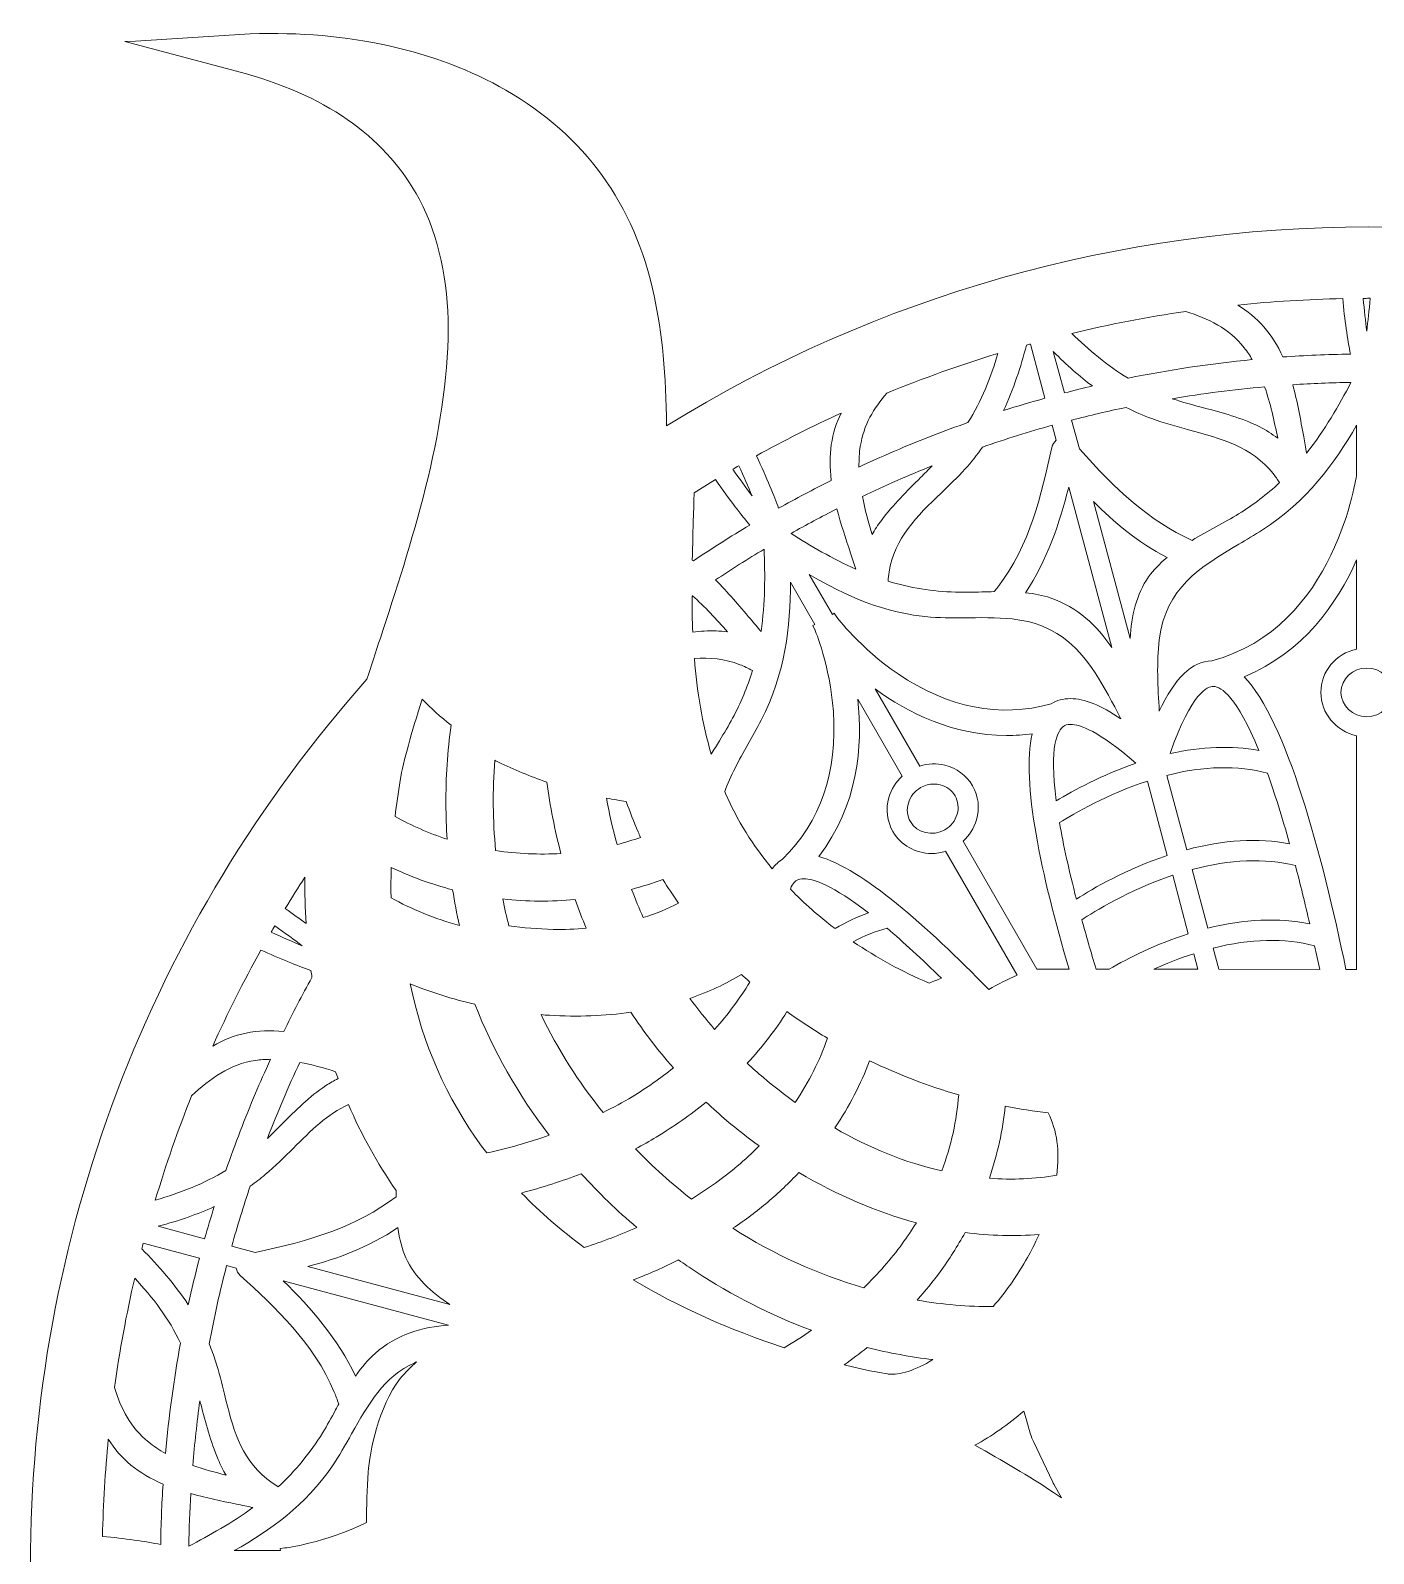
# Model space of a CAD drawing. Header units: millimetres. Extents: x -62 to 1216, y -386 to -56.
# Drawn here: x 931.4 to 1074, y -218.4 to -56.8 of the extents above; entities that cross this region are included whole.
import ezdxf

# ---------------------------------------------------------------- set-up
doc = ezdxf.new("R2010")
doc.units = ezdxf.units.MM
doc.header["$MEASUREMENT"] = 0
doc.layers.add('Layer 1', color=7, linetype='Continuous')

msp = doc.modelspace()

# ---------------------------------------------------------------- linework, layer by layer
at = {"layer": 'Layer 1', "lineweight": 0}
for points, knots in [([(1215.65, -219.74), (1215.65, -184.9), (1202.99, -151.57), (1179.92, -125.61), (1179.48, -124.26), (1178.98, -122.7), (1178.49, -121.24), (1175.29, -111.5), (1171.28, -99.31), (1171.29, -88.37), (1171.33, -83.41), (1172.21, -78.71), (1174.39, -74.63), (1177.69, -68.43), (1183.89, -63.84), (1192.79, -61.35), (1192.79, -61.35), (1205.64, -57.92), (1205.64, -57.92), (1205.64, -57.92), (1204.52, -57.89), (1204.52, -57.89), (1204.52, -57.89), (1192.31, -57.29), (1192.31, -57.29), (1184.33, -57.02), (1164.86, -57.97), (1154.83, -71.28), (1151.07, -76.27), (1149.05, -83), (1148.39, -91.64), (1148.23, -93.8), (1148.15, -96.06), (1148.13, -98.72), (1125.82, -84.91), (1100.04, -77.61), (1073.52, -77.61), (1047.02, -77.61), (1021.25, -84.9), (998.94, -98.71), (998.89, -93.28), (998.47, -88.88), (997.62, -84.92), (995.52, -75.15), (990.23, -67.89), (981.86, -63.08), (974.59, -58.9), (965.19, -56.75), (954.74, -57.11), (954.74, -57.11), (942.53, -57.89), (942.53, -57.89), (942.53, -57.89), (941.41, -57.92), (941.41, -57.92), (941.41, -57.92), (954.33, -61.37), (954.33, -61.37), (963.24, -63.86), (969.35, -68.43), (972.66, -74.63), (974.83, -78.71), (975.71, -83.41), (975.75, -88.37), (975.76, -99.31), (971.75, -111.5), (968.55, -121.24), (968.06, -122.71), (967.56, -124.27), (967.12, -125.62), (944.05, -151.58), (931.39, -184.9), (931.39, -219.74), (931.39, -219.81), (931.39, -219.89), (931.39, -219.97), (931.39, -220.01), (931.39, -220.05), (931.39, -220.09), (931.39, -258.05), (946.18, -293.74), (973.02, -320.59), (989.61, -337.18), (1010.11, -349.48), (1032.31, -356.17), (1037.18, -358.81), (1042.08, -361.34), (1046.65, -363.67), (1046.65, -363.67), (1047.18, -363.94), (1047.18, -363.94), (1053.82, -367.34), (1060.68, -370.85), (1066.6, -375.39), (1068.49, -376.84), (1070.31, -378.42), (1072.01, -380.08), (1072.01, -380.08), (1073.38, -381.42), (1073.38, -381.42), (1073.38, -381.42), (1074.76, -380.08), (1074.76, -380.08), (1076.46, -378.42), (1078.28, -376.84), (1080.17, -375.39), (1086.09, -370.85), (1092.95, -367.34), (1099.58, -363.95), (1099.58, -363.95), (1100.12, -363.67), (1100.12, -363.67), (1104.57, -361.39), (1109.35, -358.93), (1114.14, -356.34), (1136.58, -349.69), (1157.28, -337.33), (1174.02, -320.59), (1200.87, -293.74), (1215.65, -258.05), (1215.65, -220.09), (1215.65, -220.05), (1215.65, -220.01), (1215.65, -219.97), (1215.65, -219.89), (1215.65, -219.81), (1215.65, -219.74)], [0, 0, 0, 0, 1, 1, 1, 2, 2, 2, 3, 3, 3, 4, 4, 4, 5, 5, 5, 6, 6, 6, 7, 7, 7, 8, 8, 8, 9, 9, 9, 10, 10, 10, 11, 11, 11, 12, 12, 12, 13, 13, 13, 14, 14, 14, 15, 15, 15, 16, 16, 16, 17, 17, 17, 18, 18, 18, 19, 19, 19, 20, 20, 20, 21, 21, 21, 22, 22, 22, 23, 23, 23, 24, 24, 24, 25, 25, 25, 26, 26, 26, 27, 27, 27, 28, 28, 28, 29, 29, 29, 30, 30, 30, 31, 31, 31, 32, 32, 32, 33, 33, 33, 34, 34, 34, 35, 35, 35, 36, 36, 36, 37, 37, 37, 38, 38, 38, 39, 39, 39, 40, 40, 40, 41, 41, 41, 42, 42, 42, 42]), ([(1070.73, -85.21), (1070.95, -87.46), (1071.22, -89.56), (1071.57, -91.11), (1069.09, -91.14), (1066.68, -91.25), (1064.38, -91.41), (1063.27, -88.96), (1061.69, -87.15), (1059.58, -85.9), (1063.27, -85.52), (1066.99, -85.29), (1070.73, -85.21)], [0, 0, 0, 0, 1, 1, 1, 2, 2, 2, 3, 3, 3, 4, 4, 4, 4]), ([(1073.53, -85.18), (1073.58, -85.18), (1073.62, -85.18), (1073.66, -85.18), (1073.54, -86.45), (1073.41, -87.63), (1073.28, -88.66), (1073.15, -87.63), (1073.03, -86.45), (1072.91, -85.19), (1073.12, -85.19), (1073.32, -85.18), (1073.53, -85.18)], [0, 0, 0, 0, 1, 1, 1, 2, 2, 2, 3, 3, 3, 4, 4, 4, 4]), ([(1054.07, -86.58), (1056.46, -87.34), (1058.64, -88.37), (1060.28, -90.44), (1060.58, -90.82), (1060.86, -91.23), (1061.13, -91.69), (1056.68, -92.12), (1052.25, -92.78), (1047.94, -93.66), (1045.73, -92.33), (1043.77, -90.67), (1041.96, -88.91), (1045.95, -87.95), (1049.99, -87.17), (1054.07, -86.58)], [0, 0, 0, 0, 1, 1, 1, 2, 2, 2, 3, 3, 3, 4, 4, 4, 5, 5, 5, 5]), ([(1037.16, -90.15), (1037.3, -90.11), (1037.43, -90.07), (1037.57, -90.04), (1037.57, -90.04), (1039.11, -95.79), (1039.11, -95.79), (1037.65, -96.19), (1036.18, -96.63), (1034.72, -97.1), (1035.78, -94.82), (1036.55, -92.43), (1037.16, -90.15)], [0, 0, 0, 0, 1, 1, 1, 2, 2, 2, 3, 3, 3, 4, 4, 4, 4]), ([(1019.51, -100.9), (1019.86, -98.6), (1020.95, -96.84), (1022.34, -95.24), (1026.2, -93.66), (1030.13, -92.25), (1034.12, -91.04), (1033.37, -93.56), (1032.4, -96.08), (1030.94, -98.37), (1028.41, -99.26), (1025.96, -100.21), (1023.67, -101.18), (1022.29, -101.76), (1020.88, -102.39), (1019.37, -103.09), (1019.36, -102.31), (1019.4, -101.59), (1019.51, -100.9)], [0, 0, 0, 0, 1, 1, 1, 2, 2, 2, 3, 3, 3, 4, 4, 4, 5, 5, 5, 6, 6, 6, 6]), ([(1044.15, -94.49), (1043.21, -94.71), (1042.22, -94.96), (1041.18, -95.23), (1041.18, -95.23), (1040, -90.84), (1040, -90.84), (1041.45, -92.29), (1042.81, -93.48), (1044.15, -94.49)], [0, 0, 0, 0, 1, 1, 1, 2, 2, 2, 3, 3, 3, 3]), ([(1052.62, -95.84), (1055.86, -95.29), (1059.16, -94.87), (1062.44, -94.58), (1063.05, -96.31), (1063.46, -98.18), (1063.83, -100.04), (1063.22, -99.57), (1062.57, -99.16), (1061.85, -98.8), (1059.96, -97.86), (1057.93, -97.32), (1055.96, -96.8), (1054.86, -96.51), (1053.72, -96.21), (1052.62, -95.84)], [0, 0, 0, 0, 1, 1, 1, 2, 2, 2, 3, 3, 3, 4, 4, 4, 5, 5, 5, 5]), ([(1066.9, -101.62), (1066.79, -101.04), (1066.69, -100.45), (1066.59, -99.88), (1066.26, -98.04), (1065.92, -96.13), (1065.42, -94.35), (1067.44, -94.22), (1069.52, -94.14), (1071.61, -94.11), (1070.34, -96.52), (1068.81, -99.19), (1066.9, -101.62)], [0, 0, 0, 0, 1, 1, 1, 2, 2, 2, 3, 3, 3, 4, 4, 4, 4]), ([(1054.37, -99.13), (1057.82, -100.06), (1061.08, -100.94), (1063.35, -103.79), (1063.58, -104.08), (1063.8, -104.4), (1064.02, -104.75), (1062.69, -106), (1061.26, -107.09), (1059.68, -108.07), (1058.95, -108.52), (1058.13, -108.97), (1057.27, -109.44), (1056.43, -109.9), (1055.57, -110.37), (1054.73, -110.88), (1050.16, -108.82), (1046.63, -105.49), (1042.77, -101.15), (1042.77, -101.15), (1041.95, -98.11), (1041.95, -98.11), (1043.87, -97.62), (1045.81, -97.16), (1047.74, -96.76), (1048.63, -97.22), (1049.54, -97.62), (1050.45, -97.95), (1051.74, -98.42), (1053.08, -98.78), (1054.37, -99.13)], [0, 0, 0, 0, 1, 1, 1, 2, 2, 2, 3, 3, 3, 4, 4, 4, 5, 5, 5, 6, 6, 6, 7, 7, 7, 8, 8, 8, 9, 9, 9, 10, 10, 10, 10]), ([(1017.47, -97.36), (1016.43, -99.47), (1016.09, -101.79), (1016.43, -104.51), (1014.52, -105.47), (1012.64, -106.46), (1010.83, -107.47), (1010.38, -106.18), (1009.61, -104.34), (1008.48, -101.9), (1011.43, -100.27), (1014.42, -98.76), (1017.47, -97.36)], [0, 0, 0, 0, 1, 1, 1, 2, 2, 2, 3, 3, 3, 4, 4, 4, 4]), ([(1040.31, -100.25), (1040.08, -100.43), (1039.91, -100.69), (1039.84, -101.01), (1038.76, -105.88), (1037.54, -111.4), (1034.11, -115.85), (1033.98, -116.01), (1033.85, -116.17), (1033.72, -116.32), (1033.29, -116.33), (1032.86, -116.34), (1032.43, -116.35), (1031.45, -116.38), (1030.53, -116.4), (1029.63, -116.37), (1027.13, -116.3), (1024.78, -115.92), (1022.46, -115.21), (1022.48, -114.87), (1022.52, -114.55), (1022.57, -114.24), (1023.13, -110.6), (1025.54, -108.3), (1028.09, -105.86), (1028.95, -105.04), (1029.83, -104.2), (1030.65, -103.29), (1031.3, -102.57), (1031.91, -101.81), (1032.49, -100.97), (1034.96, -100.12), (1037.44, -99.34), (1039.88, -98.66), (1039.88, -98.66), (1040.31, -100.25), (1040.31, -100.25)], [0, 0, 0, 0, 1, 1, 1, 2, 2, 2, 3, 3, 3, 4, 4, 4, 5, 5, 5, 6, 6, 6, 7, 7, 7, 8, 8, 8, 9, 9, 9, 10, 10, 10, 11, 11, 11, 12, 12, 12, 12]), ([(1072.21, -103.83), (1072.21, -103.83), (1070.06, -120.19), (1056.83, -123.66), (1054.73, -123.72), (1052.93, -125.44), (1051.26, -129.02), (1051.26, -129.02), (1051.26, -129.01), (1051.26, -129.01), (1051.11, -126.47), (1050.95, -123.84), (1051.26, -121.42), (1051.95, -115.9), (1055.54, -113.76), (1059.7, -111.29), (1060.52, -110.8), (1061.36, -110.3), (1062.21, -109.76), (1066.92, -106.75), (1069.86, -102.71), (1072.21, -98.65), (1072.21, -98.65), (1072.21, -103.83), (1072.21, -103.83)], [0, 0, 0, 0, 1, 1, 1, 2, 2, 2, 3, 3, 3, 4, 4, 4, 5, 5, 5, 6, 6, 6, 7, 7, 7, 8, 8, 8, 8]), ([(1006.61, -102.96), (1007.14, -104.1), (1007.62, -105.19), (1008.02, -106.14), (1007.4, -105.32), (1006.7, -104.36), (1005.96, -103.33), (1006.18, -103.2), (1006.4, -103.08), (1006.61, -102.96)], [0, 0, 0, 0, 1, 1, 1, 2, 2, 2, 3, 3, 3, 3]), ([(1019.73, -106.21), (1022.15, -105.05), (1024.64, -103.96), (1027.15, -102.96), (1026.73, -103.38), (1026.32, -103.8), (1025.91, -104.21), (1024.48, -105.62), (1023.01, -107.09), (1021.75, -108.75), (1021.38, -109.24), (1021.04, -109.75), (1020.76, -110.27), (1020.37, -108.99), (1019.99, -107.6), (1019.73, -106.21)], [0, 0, 0, 0, 1, 1, 1, 2, 2, 2, 3, 3, 3, 4, 4, 4, 5, 5, 5, 5]), ([(1001.79, -108.2), (1001.79, -108.2), (1001.8, -108.12), (1001.8, -108.12), (1001.82, -107.35), (1001.84, -106.58), (1001.86, -105.82), (1002.61, -105.34), (1003.36, -104.88), (1004.12, -104.43), (1005.67, -106.62), (1006.88, -108.21), (1007.78, -109.25), (1005.73, -110.47), (1003.72, -111.75), (1001.79, -113.05), (1001.75, -113.02), (1001.71, -113), (1001.67, -112.97), (1001.7, -111.38), (1001.75, -109.78), (1001.79, -108.2)], [0, 0, 0, 0, 1, 1, 1, 2, 2, 2, 3, 3, 3, 4, 4, 4, 5, 5, 5, 6, 6, 6, 7, 7, 7, 7]), ([(1046.2, -122.23), (1044.64, -119.97), (1042.61, -117.95), (1039.68, -116.98), (1038.9, -116.72), (1038.03, -116.54), (1037.05, -116.44), (1039.36, -112.97), (1040.66, -109.06), (1041.64, -105.22), (1041.64, -105.22), (1046.2, -122.23), (1046.2, -122.23)], [0, 0, 0, 0, 1, 1, 1, 2, 2, 2, 3, 3, 3, 4, 4, 4, 4]), ([(1019.04, -113.94), (1016.56, -112.84), (1014.21, -111.44), (1012.16, -110.14), (1013.77, -109.23), (1015.41, -108.35), (1017.03, -107.53), (1017.43, -109.1), (1017.96, -110.69), (1018.48, -112.23), (1018.67, -112.79), (1018.86, -113.37), (1019.04, -113.94)], [0, 0, 0, 0, 1, 1, 1, 2, 2, 2, 3, 3, 3, 4, 4, 4, 4]), ([(1050.12, -114.74), (1048.81, -116.58), (1048.3, -118.94), (1048.16, -121.28), (1048.16, -121.28), (1044.27, -106.75), (1044.27, -106.75), (1046.39, -108.89), (1048.94, -111.09), (1052.09, -112.7), (1051.27, -113.37), (1050.62, -114.04), (1050.12, -114.74)], [0, 0, 0, 0, 1, 1, 1, 2, 2, 2, 3, 3, 3, 4, 4, 4, 4]), ([(1004.14, -115.08), (1005.81, -113.95), (1007.55, -112.86), (1009.3, -111.81), (1009.4, -114.5), (1009.41, -117.54), (1008.97, -120.56), (1008.59, -120.11), (1008.21, -119.66), (1007.84, -119.22), (1006.65, -117.81), (1005.43, -116.36), (1004.14, -115.08)], [0, 0, 0, 0, 1, 1, 1, 2, 2, 2, 3, 3, 3, 4, 4, 4, 4]), ([(1072.21, -122.41), (1070.02, -122.89), (1068.41, -124.79), (1068.41, -127.01), (1068.41, -129.22), (1070.02, -131.13), (1072.21, -131.61), (1072.21, -131.61), (1072.21, -156.42), (1072.21, -156.42), (1072.21, -156.42), (1071.08, -156.42), (1071.08, -156.42), (1068.52, -144.08), (1064.76, -130.04), (1060.28, -125.35), (1066.57, -122.73), (1070.17, -117.57), (1072.21, -112.95), (1072.21, -112.95), (1072.21, -122.41), (1072.21, -122.41)], [0, 0, 0, 0, 1, 1, 1, 2, 2, 2, 3, 3, 3, 4, 4, 4, 5, 5, 5, 6, 6, 6, 7, 7, 7, 7]), ([(1026.98, -119.02), (1028.35, -119.13), (1029.73, -119.11), (1031.07, -119.09), (1034.64, -119.05), (1038.01, -119.01), (1040.95, -121.12), (1043.68, -123.07), (1045.47, -126.45), (1047.16, -129.82), (1045.05, -128.38), (1043.29, -127.67), (1041.82, -127.67), (1041.07, -127.67), (1040.39, -127.86), (1039.78, -128.23), (1034.32, -129.73), (1028.86, -128.66), (1023.53, -125.05), (1019.47, -122.31), (1017.04, -119.05), (1017.01, -119.02), (1017.01, -119.02), (1016.72, -118.62), (1016.72, -118.62), (1016.72, -118.62), (1016.54, -118.75), (1016.54, -118.75), (1016.54, -118.75), (1014.09, -114.51), (1014.09, -114.51), (1017.88, -116.72), (1022.07, -118.65), (1026.98, -119.02)], [0, 0, 0, 0, 1, 1, 1, 2, 2, 2, 3, 3, 3, 4, 4, 4, 5, 5, 5, 6, 6, 6, 7, 7, 7, 8, 8, 8, 9, 9, 9, 10, 10, 10, 11, 11, 11, 11]), ([(1007.58, -132.53), (1008.04, -131.7), (1008.52, -130.85), (1008.98, -129.96), (1011.55, -124.99), (1012.09, -120.03), (1012.09, -115.33), (1012.09, -115.33), (1014.68, -119.82), (1014.68, -119.82), (1014.68, -119.82), (1014.48, -119.92), (1014.48, -119.92), (1014.48, -119.92), (1014.68, -120.37), (1014.68, -120.37), (1014.7, -120.41), (1016.3, -124.12), (1016.65, -129.04), (1017.11, -135.45), (1015.29, -140.72), (1011.25, -144.71), (1010.83, -144.97), (1010.47, -145.32), (1010.16, -145.73), (1008.11, -143.26), (1006.43, -140.58), (1005.2, -137.76), (1005.17, -137.69), (1005.14, -137.61), (1005.11, -137.54), (1005.71, -135.87), (1006.61, -134.25), (1007.58, -132.53)], [0, 0, 0, 0, 1, 1, 1, 2, 2, 2, 3, 3, 3, 4, 4, 4, 5, 5, 5, 6, 6, 6, 7, 7, 7, 8, 8, 8, 9, 9, 9, 10, 10, 10, 11, 11, 11, 11]), ([(1001.68, -116.76), (1003, -117.91), (1004.23, -119.25), (1005.41, -120.6), (1004.61, -120.48), (1003.79, -120.45), (1002.94, -120.5), (1002.53, -120.53), (1002.13, -120.57), (1001.72, -120.62), (1001.67, -119.35), (1001.64, -118.07), (1001.64, -116.79), (1001.65, -116.78), (1001.66, -116.77), (1001.68, -116.76)], [0, 0, 0, 0, 1, 1, 1, 2, 2, 2, 3, 3, 3, 4, 4, 4, 5, 5, 5, 5]), ([(1008.05, -124.7), (1007.52, -126.46), (1006.83, -128.11), (1005.95, -129.76), (1005.54, -130.51), (1005.06, -131.31), (1004.55, -132.15), (1004.26, -132.62), (1003.97, -133.1), (1003.69, -133.58), (1002.71, -130.29), (1002.17, -126.88), (1001.89, -123.43), (1003.5, -123.3), (1005.1, -123.43), (1006.72, -124.07), (1007.16, -124.24), (1007.61, -124.45), (1008.05, -124.7)], [0, 0, 0, 0, 1, 1, 1, 2, 2, 2, 3, 3, 3, 4, 4, 4, 5, 5, 5, 6, 6, 6, 6]), ([(1073.28, -124.43), (1074.79, -124.43), (1076.02, -125.59), (1076.02, -127.01), (1076.02, -128.43), (1074.79, -129.59), (1073.28, -129.59), (1071.78, -129.59), (1070.55, -128.43), (1070.55, -127.01), (1070.55, -125.59), (1071.78, -124.43), (1073.28, -124.43)], [0, 0, 0, 0, 1, 1, 1, 2, 2, 2, 3, 3, 3, 4, 4, 4, 4]), ([(1015.11, -144.42), (1019.25, -139.01), (1019.79, -132.74), (1019.24, -127.72), (1019.24, -127.72), (1023.97, -135.91), (1023.97, -135.91), (1023.29, -136.52), (1022.8, -137.29), (1022.55, -138.17), (1022.19, -139.41), (1022.34, -140.7), (1022.98, -141.79), (1023.8, -143.23), (1025.37, -144.11), (1027.07, -144.11), (1027.58, -144.11), (1028.09, -144.04), (1028.57, -143.88), (1028.57, -143.88), (1036.15, -157.01), (1036.15, -157.01), (1035.14, -157.49), (1034.15, -158), (1033.14, -158.54), (1026.52, -151.73), (1019.71, -145.76), (1015.11, -144.42)], [0, 0, 0, 0, 1, 1, 1, 2, 2, 2, 3, 3, 3, 4, 4, 4, 5, 5, 5, 6, 6, 6, 7, 7, 7, 8, 8, 8, 9, 9, 9, 9]), ([(1038.64, -156.38), (1038.5, -156.38), (1038.38, -156.39), (1038.27, -156.4), (1038.27, -156.4), (1030.43, -142.81), (1030.43, -142.81), (1031.11, -142.19), (1031.59, -141.42), (1031.85, -140.54), (1032.21, -139.31), (1032.06, -138.02), (1031.42, -136.92), (1030.79, -135.82), (1029.75, -135.05), (1028.49, -134.74), (1027.61, -134.52), (1026.69, -134.56), (1025.82, -134.84), (1025.82, -134.84), (1021.09, -126.64), (1021.09, -126.64), (1024.55, -129.17), (1029.35, -131.59), (1035.04, -131.59), (1035.94, -131.59), (1036.86, -131.53), (1037.77, -131.4), (1036.57, -136.48), (1038.73, -146.43), (1041.68, -156.39), (1041.68, -156.39), (1038.64, -156.38), (1038.64, -156.38)], [0, 0, 0, 0, 1, 1, 1, 2, 2, 2, 3, 3, 3, 4, 4, 4, 5, 5, 5, 6, 6, 6, 7, 7, 7, 8, 8, 8, 9, 9, 9, 10, 10, 10, 11, 11, 11, 11]), ([(1061.83, -133.18), (1058.93, -132.65), (1055.76, -132.76), (1052.4, -133.51), (1054.66, -126.97), (1056.42, -126.37), (1056.99, -126.37), (1057, -126.37), (1057.02, -126.37), (1057.03, -126.37), (1057.84, -126.44), (1059.5, -127.45), (1061.83, -133.18)], [0, 0, 0, 0, 1, 1, 1, 2, 2, 2, 3, 3, 3, 4, 4, 4, 4]), ([(970.65, -136.38), (971.02, -134.19), (971.82, -131.4), (973, -127.72), (973.92, -128.7), (974.94, -129.62), (976.06, -130.49), (975.68, -133.27), (975.49, -136.09), (975.51, -138.88), (975.51, -140.1), (975.55, -141.34), (975.63, -142.59), (973.69, -141.96), (971.85, -141.15), (970.11, -140.18), (970.26, -138.92), (970.44, -137.65), (970.65, -136.38)], [0, 0, 0, 0, 1, 1, 1, 2, 2, 2, 3, 3, 3, 4, 4, 4, 5, 5, 5, 6, 6, 6, 6]), ([(1041.12, -130.59), (1041.23, -130.51), (1041.45, -130.41), (1041.83, -130.41), (1042.8, -130.41), (1044.82, -131.09), (1048.78, -134.53), (1045.16, -135.77), (1042.13, -137.42), (1040.31, -138.53), (1039.54, -132.66), (1040.47, -131.04), (1041.12, -130.59)], [0, 0, 0, 0, 1, 1, 1, 2, 2, 2, 3, 3, 3, 4, 4, 4, 4]), ([(986.23, -136.54), (986.57, -139.09), (987.07, -141.63), (987.72, -144.11), (985.41, -144.25), (983.09, -144.15), (980.79, -143.8), (980.48, -140.61), (980.45, -137.39), (980.7, -134.22), (980.81, -134.28), (980.92, -134.33), (981.03, -134.38), (981.03, -134.38), (981.08, -134.41), (981.08, -134.41), (982.71, -135.21), (984.44, -135.92), (986.23, -136.54)], [0, 0, 0, 0, 1, 1, 1, 2, 2, 2, 3, 3, 3, 4, 4, 4, 5, 5, 5, 6, 6, 6, 6]), ([(1062.74, -135.58), (1063.51, -137.73), (1064.3, -140.24), (1065.08, -143.07), (1061.75, -142.45), (1058.08, -142.67), (1054.17, -143.71), (1054.17, -143.71), (1052.06, -135.82), (1052.06, -135.82), (1055.99, -134.82), (1059.58, -134.74), (1062.74, -135.58)], [0, 0, 0, 0, 1, 1, 1, 2, 2, 2, 3, 3, 3, 4, 4, 4, 4]), ([(1024.61, -138.77), (1024.81, -138.08), (1025.27, -137.49), (1025.91, -137.12), (1026.35, -136.87), (1026.84, -136.74), (1027.33, -136.74), (1027.55, -136.74), (1027.77, -136.76), (1027.98, -136.82), (1028.66, -136.98), (1029.23, -137.4), (1029.57, -137.99), (1029.91, -138.58), (1029.99, -139.27), (1029.79, -139.95), (1029.59, -140.64), (1029.13, -141.22), (1028.49, -141.59), (1027.18, -142.34), (1025.54, -141.95), (1024.83, -140.72), (1024.49, -140.13), (1024.41, -139.44), (1024.61, -138.77)], [0, 0, 0, 0, 1, 1, 1, 2, 2, 2, 3, 3, 3, 4, 4, 4, 5, 5, 5, 6, 6, 6, 7, 7, 7, 8, 8, 8, 8]), ([(1052.11, -144.32), (1047.75, -145.77), (1044.22, -147.82), (1042.45, -148.95), (1041.67, -145.92), (1041.07, -143.19), (1040.66, -140.84), (1042.24, -139.85), (1045.76, -137.8), (1050, -136.42), (1050, -136.42), (1052.11, -144.32), (1052.11, -144.32)], [0, 0, 0, 0, 1, 1, 1, 2, 2, 2, 3, 3, 3, 4, 4, 4, 4]), ([(994.66, -138.59), (995.04, -139.69), (995.45, -140.75), (995.91, -141.81), (996, -142), (996.08, -142.2), (996.18, -142.4), (995.36, -142.69), (994.53, -142.94), (993.68, -143.16), (993.23, -141.54), (992.86, -139.89), (992.56, -138.23), (993.29, -138.38), (993.99, -138.49), (994.66, -138.59)], [0, 0, 0, 0, 1, 1, 1, 2, 2, 2, 3, 3, 3, 4, 4, 4, 5, 5, 5, 5]), ([(1054.73, -145.81), (1058.77, -144.73), (1062.46, -144.59), (1065.71, -145.39), (1066.22, -147.34), (1066.73, -149.41), (1067.23, -151.59), (1063.93, -150.91), (1060.29, -151.07), (1056.4, -152.05), (1056.4, -152.05), (1054.73, -145.81), (1054.73, -145.81)], [0, 0, 0, 0, 1, 1, 1, 2, 2, 2, 3, 3, 3, 4, 4, 4, 4]), ([(960.54, -146.62), (960.52, -148.29), (960.56, -149.94), (960.67, -151.56), (960.01, -151.07), (959.27, -150.54), (958.45, -149.95), (959.13, -148.84), (959.82, -147.72), (960.54, -146.62)], [0, 0, 0, 0, 1, 1, 1, 2, 2, 2, 3, 3, 3, 3]), ([(969.71, -145.6), (971.78, -146.58), (973.96, -147.37), (976.22, -147.96), (976.42, -149.25), (976.66, -150.52), (976.94, -151.76), (974.32, -151.03), (971.89, -150.04), (969.68, -148.81), (969.68, -148.5), (969.67, -148.18), (969.67, -147.86), (969.67, -147.13), (969.68, -146.37), (969.71, -145.6)], [0, 0, 0, 0, 1, 1, 1, 2, 2, 2, 3, 3, 3, 4, 4, 4, 5, 5, 5, 5]), ([(998.55, -146.86), (999.06, -147.71), (999.62, -148.55), (1000.2, -149.37), (999.06, -149.99), (997.79, -150.52), (996.46, -150.92), (996.03, -149.96), (995.62, -148.96), (995.23, -147.92), (996.36, -147.62), (997.47, -147.27), (998.55, -146.86)], [0, 0, 0, 0, 1, 1, 1, 2, 2, 2, 3, 3, 3, 4, 4, 4, 4]), ([(1016.83, -152.09), (1015.12, -150.79), (1013.54, -149.39), (1012.09, -147.89), (1012.33, -147.25), (1012.63, -147.02), (1012.8, -146.94), (1012.8, -146.94), (1012.8, -146.94), (1012.8, -146.94), (1012.97, -146.86), (1013.2, -146.8), (1013.51, -146.8), (1014.57, -146.8), (1016.59, -147.48), (1020.37, -150.42), (1019.17, -150.85), (1017.99, -151.41), (1016.83, -152.09)], [0, 0, 0, 0, 1, 1, 1, 2, 2, 2, 3, 3, 3, 4, 4, 4, 5, 5, 5, 6, 6, 6, 6]), ([(1054.34, -152.64), (1050.92, -153.72), (1047.98, -155.21), (1045.94, -156.39), (1045.94, -156.39), (1044.54, -156.39), (1044.54, -156.39), (1044, -154.57), (1043.49, -152.81), (1043.03, -151.14), (1044.26, -150.33), (1048, -148), (1052.68, -146.43), (1052.68, -146.43), (1054.34, -152.64), (1054.34, -152.64)], [0, 0, 0, 0, 1, 1, 1, 2, 2, 2, 3, 3, 3, 4, 4, 4, 5, 5, 5, 5]), ([(989.23, -148.99), (989.6, -150.05), (990, -151.07), (990.41, -152.05), (989.25, -152.15), (988.07, -152.19), (986.88, -152.17), (985.3, -152.13), (983.72, -152.01), (982.19, -151.8), (981.95, -150.86), (981.73, -149.9), (981.54, -148.93), (984.11, -149.22), (986.66, -149.24), (989.23, -148.99)], [0, 0, 0, 0, 1, 1, 1, 2, 2, 2, 3, 3, 3, 4, 4, 4, 5, 5, 5, 5]), ([(957.35, -151.8), (958.42, -152.56), (959.41, -153.28), (960.26, -153.92), (959.27, -153.51), (958.15, -153.01), (956.95, -152.47), (957.08, -152.24), (957.21, -152.02), (957.35, -151.8)], [0, 0, 0, 0, 1, 1, 1, 2, 2, 2, 3, 3, 3, 3]), ([(1022.35, -152.04), (1024.09, -153.52), (1026.03, -155.31), (1028.12, -157.36), (1027.68, -157.52), (1027.25, -157.69), (1026.82, -157.88), (1023.94, -156.65), (1021.24, -155.17), (1018.75, -153.48), (1019.94, -152.85), (1021.14, -152.37), (1022.35, -152.04)], [0, 0, 0, 0, 1, 1, 1, 2, 2, 2, 3, 3, 3, 4, 4, 4, 4]), ([(1067.75, -153.91), (1067.93, -154.73), (1068.11, -155.57), (1068.29, -156.41), (1068.29, -156.41), (1057.57, -156.4), (1057.57, -156.4), (1057.57, -156.4), (1056.97, -154.16), (1056.97, -154.16), (1060.94, -153.15), (1064.56, -153.07), (1067.75, -153.91)], [0, 0, 0, 0, 1, 1, 1, 2, 2, 2, 3, 3, 3, 4, 4, 4, 4]), ([(955.87, -154.36), (957.82, -155.25), (959.68, -156.03), (961.17, -156.52), (961.21, -156.77), (961.25, -157.02), (961.28, -157.26), (960.24, -159.14), (959.23, -161.07), (958.28, -163.02), (955.46, -162.72), (952.99, -163.22), (950.75, -164.55), (952.31, -161.09), (954.02, -157.69), (955.87, -154.36)], [0, 0, 0, 0, 1, 1, 1, 2, 2, 2, 3, 3, 3, 4, 4, 4, 5, 5, 5, 5]), ([(1050.68, -156.4), (1051.96, -155.81), (1053.39, -155.24), (1054.91, -154.75), (1054.91, -154.75), (1055.35, -156.4), (1055.35, -156.4), (1055.35, -156.4), (1050.68, -156.4), (1050.68, -156.4)], [0, 0, 0, 0, 1, 1, 1, 2, 2, 2, 3, 3, 3, 3]), ([(986.47, -174.02), (984.37, -174.76), (982.15, -175.39), (979.85, -175.9), (979.65, -175.65), (979.47, -175.41), (979.3, -175.17), (975.57, -170.08), (973.03, -164.3), (971.72, -157.95), (973.89, -158.84), (976.19, -159.57), (978.58, -160.12), (980.51, -165.01), (983.16, -169.68), (986.47, -174.02)], [0, 0, 0, 0, 1, 1, 1, 2, 2, 2, 3, 3, 3, 4, 4, 4, 5, 5, 5, 5]), ([(1006.89, -156.95), (1007.18, -157.22), (1007.48, -157.49), (1007.78, -157.76), (1006.72, -159.51), (1005.47, -161.19), (1004.04, -162.78), (1003.12, -161.72), (1002.24, -160.62), (1001.42, -159.49), (1003.4, -158.81), (1005.23, -157.96), (1006.89, -156.95)], [0, 0, 0, 0, 1, 1, 1, 2, 2, 2, 3, 3, 3, 4, 4, 4, 4]), ([(995.28, -169.93), (994.31, -170.51), (993.29, -171.07), (992.21, -171.6), (989.57, -168.34), (987.36, -164.85), (985.61, -161.22), (985.91, -161.25), (986.21, -161.27), (986.51, -161.29), (989.48, -161.47), (992.39, -161.35), (995.15, -160.96), (996.51, -163.02), (998.02, -165), (999.66, -166.88), (998.28, -167.98), (996.81, -169), (995.28, -169.93)], [0, 0, 0, 0, 1, 1, 1, 2, 2, 2, 3, 3, 3, 4, 4, 4, 5, 5, 5, 6, 6, 6, 6]), ([(1011.72, -160.9), (1013.09, -161.89), (1014.54, -162.84), (1016.02, -163.72), (1015.22, -166.08), (1014.06, -168.37), (1012.59, -170.53), (1011.44, -169.7), (1010.31, -168.82), (1009.22, -167.9), (1008.64, -167.41), (1008.07, -166.9), (1007.51, -166.38), (1009.1, -164.66), (1010.51, -162.82), (1011.72, -160.9)], [0, 0, 0, 0, 1, 1, 1, 2, 2, 2, 3, 3, 3, 4, 4, 4, 5, 5, 5, 5]), ([(948.51, -169.83), (950.47, -168), (952.52, -166.49), (955.3, -166.07), (955.79, -166), (956.32, -165.96), (956.88, -165.96), (956.88, -165.96), (956.89, -165.96), (956.89, -165.96), (956.28, -167.27), (955.76, -168.45), (955.29, -169.56), (954.18, -172.19), (953.12, -174.95), (952.15, -177.75), (949.83, -179.15), (947.37, -180.13), (944.65, -180.91), (945.77, -177.16), (947.06, -173.46), (948.51, -169.83)], [0, 0, 0, 0, 1, 1, 1, 2, 2, 2, 3, 3, 3, 4, 4, 4, 5, 5, 5, 6, 6, 6, 7, 7, 7, 7]), ([(964.05, -168.01), (963.62, -168.22), (963.19, -168.47), (962.77, -168.75), (961.01, -169.91), (959.52, -171.4), (958.09, -172.84), (957.59, -173.35), (957.08, -173.86), (956.55, -174.36), (957.62, -171.59), (958.77, -168.88), (960, -166.28), (961.24, -166.51), (962.51, -166.87), (963.79, -167.28), (963.87, -167.52), (963.96, -167.76), (964.05, -168.01)], [0, 0, 0, 0, 1, 1, 1, 2, 2, 2, 3, 3, 3, 4, 4, 4, 5, 5, 5, 6, 6, 6, 6]), ([(1016.79, -173.25), (1018.33, -170.97), (1019.57, -168.58), (1020.49, -166.11), (1023.52, -167.58), (1026.7, -168.79), (1029.96, -169.73), (1029.76, -172.43), (1029.15, -175.14), (1028.15, -177.81), (1024.33, -176.93), (1020.51, -175.4), (1016.79, -173.25)], [0, 0, 0, 0, 1, 1, 1, 2, 2, 2, 3, 3, 3, 4, 4, 4, 4]), ([(970.22, -179.88), (970.22, -180.1), (970.21, -180.32), (970.21, -180.54), (966.02, -183.74), (961.19, -185.22), (955.25, -186.45), (955.25, -186.45), (952.77, -185.78), (952.77, -185.78), (953.35, -183.69), (954.01, -181.55), (954.73, -179.41), (955.28, -179.03), (955.82, -178.62), (956.33, -178.19), (957.38, -177.31), (958.36, -176.33), (959.31, -175.39), (961.16, -173.54), (962.93, -171.78), (965.15, -170.75), (966.53, -173.94), (968.22, -176.99), (970.22, -179.88)], [0, 0, 0, 0, 1, 1, 1, 2, 2, 2, 3, 3, 3, 4, 4, 4, 5, 5, 5, 6, 6, 6, 7, 7, 7, 8, 8, 8, 8]), ([(1008.76, -175.16), (1008.02, -175.9), (1007.25, -176.62), (1006.45, -177.29), (1004.98, -178.53), (1003.34, -179.7), (1001.57, -180.79), (999.47, -179.16), (997.48, -177.37), (995.63, -175.47), (996.4, -175.06), (997.14, -174.64), (997.85, -174.21), (999.71, -173.09), (1001.48, -171.85), (1003.14, -170.5), (1003.86, -171.19), (1004.6, -171.85), (1005.34, -172.48), (1006.44, -173.41), (1007.59, -174.31), (1008.76, -175.16)], [0, 0, 0, 0, 1, 1, 1, 2, 2, 2, 3, 3, 3, 4, 4, 4, 5, 5, 5, 6, 6, 6, 7, 7, 7, 7]), ([(1034.89, -170.92), (1036.41, -171.22), (1037.94, -171.47), (1039.45, -171.64), (1040.4, -173.5), (1040.7, -175.72), (1040.37, -178.27), (1038.06, -178.66), (1035.66, -178.77), (1033.21, -178.58), (1034.08, -176.06), (1034.64, -173.49), (1034.89, -170.92)], [0, 0, 0, 0, 1, 1, 1, 2, 2, 2, 3, 3, 3, 4, 4, 4, 4]), ([(983.53, -180.15), (985.72, -179.57), (987.85, -178.88), (989.87, -178.1), (991.7, -180.12), (993.68, -182.03), (995.78, -183.81), (994.01, -184.59), (992.14, -185.3), (990.19, -185.93), (987.76, -184.13), (985.52, -182.2), (983.53, -180.15)], [0, 0, 0, 0, 1, 1, 1, 2, 2, 2, 3, 3, 3, 4, 4, 4, 4]), ([(1005.98, -183.9), (1007.29, -183.01), (1008.53, -182.07), (1009.68, -181.11), (1010.83, -180.14), (1011.94, -179.08), (1012.99, -177.97), (1017.05, -180.39), (1021.23, -182.18), (1025.46, -183.31), (1024.98, -184.08), (1024.48, -184.83), (1023.95, -185.55), (1022.77, -187.16), (1021.4, -188.73), (1019.87, -190.21), (1014.99, -188.79), (1010.33, -186.67), (1005.98, -183.9)], [0, 0, 0, 0, 1, 1, 1, 2, 2, 2, 3, 3, 3, 4, 4, 4, 5, 5, 5, 6, 6, 6, 6]), ([(949.89, -185.01), (949.89, -185.01), (944.95, -183.68), (944.95, -183.68), (947.25, -183.07), (949.17, -182.4), (950.9, -181.6), (950.55, -182.74), (950.21, -183.88), (949.89, -185.01)], [0, 0, 0, 0, 1, 1, 1, 2, 2, 2, 3, 3, 3, 3]), ([(975.93, -191.99), (975.93, -191.99), (960.85, -187.95), (960.85, -187.95), (963.94, -187.13), (967.29, -185.94), (970.41, -183.82), (970.57, -185.08), (970.85, -186.13), (971.26, -187.02), (972.19, -189.08), (973.98, -190.7), (975.93, -191.99)], [0, 0, 0, 0, 1, 1, 1, 2, 2, 2, 3, 3, 3, 4, 4, 4, 4]), ([(943.37, -185.48), (943.37, -185.48), (949.34, -187.08), (949.34, -187.08), (948.91, -188.72), (948.51, -190.38), (948.15, -192.02), (946.71, -189.82), (944.99, -187.87), (943.21, -186.08), (943.26, -185.88), (943.32, -185.68), (943.37, -185.48)], [0, 0, 0, 0, 1, 1, 1, 2, 2, 2, 3, 3, 3, 4, 4, 4, 4]), ([(1025.54, -191.52), (1026.42, -190.54), (1027.23, -189.53), (1027.98, -188.51), (1028.95, -187.19), (1029.84, -185.79), (1030.64, -184.34), (1033.31, -184.69), (1035.94, -184.76), (1038.5, -184.55), (1038.05, -185.55), (1037.6, -186.4), (1037.26, -187), (1036.24, -188.82), (1035.02, -190.57), (1033.62, -192.2), (1030.96, -192.22), (1028.27, -191.99), (1025.54, -191.52)], [0, 0, 0, 0, 1, 1, 1, 2, 2, 2, 3, 3, 3, 4, 4, 4, 5, 5, 5, 6, 6, 6, 6]), ([(995.4, -189.38), (997.07, -188.73), (998.68, -188.02), (1000.21, -187.25), (1000.81, -187.67), (1001.4, -188.07), (1001.97, -188.45), (1005.89, -191.03), (1010.04, -193.14), (1014.33, -194.72), (1013.39, -195.37), (1012.42, -195.98), (1011.43, -196.57), (1005.59, -194.65), (1000.21, -192.24), (995.4, -189.38)], [0, 0, 0, 0, 1, 1, 1, 2, 2, 2, 3, 3, 3, 4, 4, 4, 5, 5, 5, 5]), ([(963.65, -201.29), (963.81, -201.66), (963.96, -202.07), (964.13, -202.56), (964.02, -202.76), (963.91, -202.96), (963.8, -203.15), (963.34, -204.01), (962.9, -204.82), (962.43, -205.58), (961.08, -207.76), (959.53, -209.64), (957.71, -211.33), (957.26, -211.06), (956.86, -210.78), (956.49, -210.48), (956.49, -210.48), (956.49, -210.48), (956.49, -210.48), (953.62, -208.17), (952.83, -204.93), (952, -201.51), (951.72, -200.36), (951.43, -199.17), (951.05, -198.01), (950.86, -197.4), (950.63, -196.79), (950.37, -196.16), (950.89, -193.38), (951.51, -190.59), (952.22, -187.85), (952.22, -187.85), (953.25, -188.13), (953.25, -188.13), (953.29, -188.42), (953.43, -188.69), (953.67, -188.91), (957.35, -192.28), (961.52, -196.1), (963.65, -201.29)], [0, 0, 0, 0, 1, 1, 1, 2, 2, 2, 3, 3, 3, 4, 4, 4, 5, 5, 5, 6, 6, 6, 7, 7, 7, 8, 8, 8, 9, 9, 9, 10, 10, 10, 11, 11, 11, 12, 12, 12, 13, 13, 13, 13]), ([(942.46, -189.18), (944.36, -191.22), (946.1, -193.48), (947.33, -196.09), (946.62, -199.94), (946.08, -203.87), (945.73, -207.79), (945.07, -207.42), (944.49, -207.04), (943.96, -206.61), (942, -205.04), (941.01, -203.02), (940.31, -200.81), (940.86, -196.9), (941.58, -193.02), (942.46, -189.18)], [0, 0, 0, 0, 1, 1, 1, 2, 2, 2, 3, 3, 3, 4, 4, 4, 5, 5, 5, 5]), ([(975.79, -194.17), (973.05, -194.38), (970.28, -195.13), (967.98, -197.18), (967.26, -197.83), (966.59, -198.61), (965.9, -199.6), (964.06, -195.62), (961.2, -192.37), (958.22, -189.46), (958.22, -189.46), (975.79, -194.17), (975.79, -194.17)], [0, 0, 0, 0, 1, 1, 1, 2, 2, 2, 3, 3, 3, 4, 4, 4, 4]), ([(1017.8, -198.39), (1018.64, -197.8), (1019.45, -197.18), (1020.24, -196.55), (1022.56, -197.13), (1024.89, -197.56), (1027.22, -197.84), (1025.35, -198.96), (1023.66, -199.52), (1022.48, -199.37), (1022.46, -199.37), (1020.67, -199.1), (1017.8, -198.39)], [0, 0, 0, 0, 1, 1, 1, 2, 2, 2, 3, 3, 3, 4, 4, 4, 4]), ([(967.09, -215.11), (962.61, -217.33), (958.49, -217.82), (958.41, -217.83), (958.41, -217.83), (957.91, -217.88), (957.91, -217.88), (957.91, -217.88), (957.94, -218.11), (957.94, -218.11), (957.94, -218.11), (953.04, -218.11), (953.04, -218.11), (956.86, -215.93), (960.62, -213.27), (963.39, -209.21), (963.39, -209.21), (963.39, -209.21), (963.39, -209.21), (964.17, -208.07), (964.85, -206.86), (965.5, -205.7), (967.25, -202.59), (968.9, -199.65), (972.19, -198.16), (972.26, -198.12), (972.33, -198.1), (972.4, -198.07), (971.77, -198.6), (971.18, -199.19), (970.66, -199.85), (968.33, -202.85), (967.41, -207.65), (967.26, -209.78), (967.12, -211.61), (967.07, -213.39), (967.09, -215.11)], [0, 0, 0, 0, 1, 1, 1, 2, 2, 2, 3, 3, 3, 4, 4, 4, 5, 5, 5, 6, 6, 6, 7, 7, 7, 8, 8, 8, 9, 9, 9, 10, 10, 10, 11, 11, 11, 12, 12, 12, 12]), ([(949.48, -202.58), (949.99, -204.52), (950.52, -206.53), (951.33, -208.44), (951.57, -209.02), (951.85, -209.57), (952.16, -210.09), (951.02, -209.81), (949.8, -209.47), (948.63, -209.06), (948.82, -206.79), (949.07, -204.49), (949.38, -202.22), (949.41, -202.34), (949.45, -202.46), (949.48, -202.58)], [0, 0, 0, 0, 1, 1, 1, 2, 2, 2, 3, 3, 3, 4, 4, 4, 5, 5, 5, 5]), ([(1031.68, -206.93), (1033.44, -205.96), (1035.2, -204.73), (1036.88, -203.3), (1036.88, -203.3), (1037.21, -204.47), (1037.21, -204.47), (1037.25, -204.58), (1037.28, -204.7), (1037.33, -204.88), (1037.43, -205.25), (1037.57, -205.77), (1037.82, -206.38), (1037.84, -206.43), (1037.86, -206.48), (1037.89, -206.53), (1037.89, -206.53), (1039.95, -210.85), (1039.95, -210.85), (1039.98, -210.92), (1040.02, -210.99), (1040.06, -211.06), (1040.06, -211.06), (1040.87, -212.49), (1040.87, -212.49), (1040.59, -212.3), (1040.31, -212.11), (1040.03, -211.93), (1037.38, -210.2), (1034.58, -208.53), (1031.68, -206.93)], [0, 0, 0, 0, 1, 1, 1, 2, 2, 2, 3, 3, 3, 4, 4, 4, 5, 5, 5, 6, 6, 6, 7, 7, 7, 8, 8, 8, 9, 9, 9, 10, 10, 10, 10]), ([(939.66, -206.27), (940.96, -208.38), (942.84, -209.92), (945.47, -211.05), (945.34, -213.15), (945.25, -215.31), (945.22, -217.47), (943.61, -217.11), (941.39, -216.82), (939.04, -216.6), (939.12, -213.13), (939.33, -209.69), (939.66, -206.27)], [0, 0, 0, 0, 1, 1, 1, 2, 2, 2, 3, 3, 3, 4, 4, 4, 4]), ([(953.26, -213.17), (953.85, -213.29), (954.44, -213.41), (955.02, -213.53), (952.8, -215.16), (950.38, -216.51), (948.21, -217.64), (948.24, -215.78), (948.31, -213.91), (948.42, -212.06), (949.99, -212.5), (951.65, -212.84), (953.26, -213.17)], [0, 0, 0, 0, 1, 1, 1, 2, 2, 2, 3, 3, 3, 4, 4, 4, 4])]:
    msp.add_open_spline(points, degree=3, knots=knots, dxfattribs=at)

doc.saveas('drawing.dxf')
